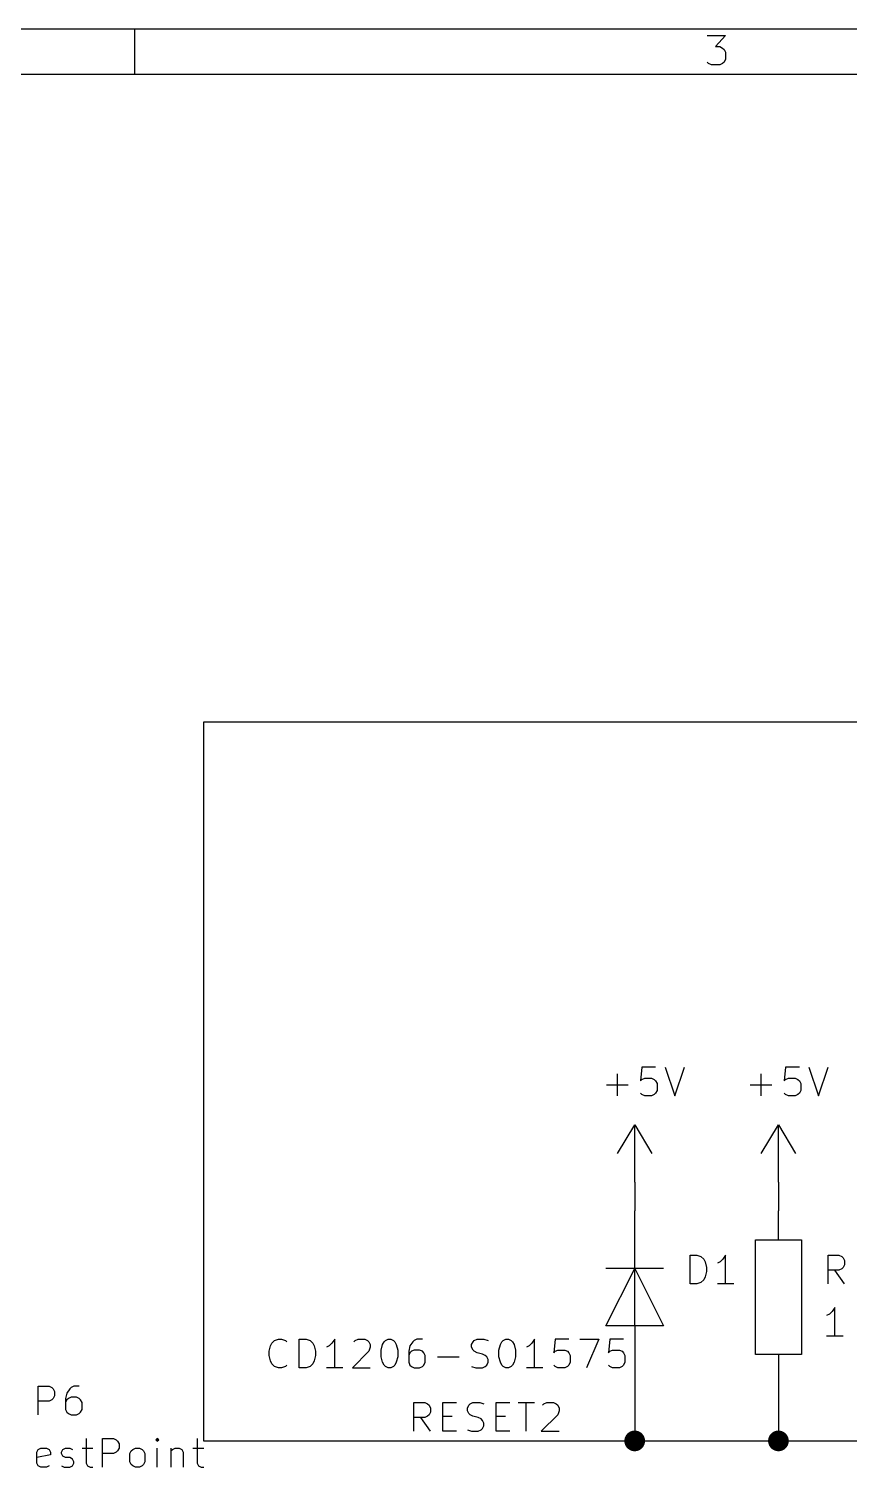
# Model space of a CAD drawing. Extents: x 0.4 to 11.3, y -7.9 to -0.4.
# Drawn here: x 4.146 to 5.573, y -2.896 to -0.394 of the extents above; entities that cross this region are included whole.
import ezdxf

# ---------------------------------------------------------------- set-up
doc = ezdxf.new("R2010")
doc.units = 0
doc.header["$MEASUREMENT"] = 0
for name, color, linetype in [('CYAN2', 4, 'CONTINUOUS'), ('GRAY1', 251, 'CONTINUOUS'), ('GREEN3', 91, 'CONTINUOUS'), ('RED2', 1, 'CONTINUOUS')]:
    doc.layers.add(name, color=color, linetype=linetype)

msp = doc.modelspace()

# ---------------------------------------------------------------- linework, layer by layer
at = {"layer": 'CYAN2', "linetype": 'CONTINUOUS'}
for p, q in [((5.2126, -2.1998), (5.2102, -2.2236)), ((5.2364, -2.1998), (5.2126, -2.1998)), ((5.2531, -2.1998), (5.2698, -2.2498)), ((5.2698, -2.2498), (5.2864, -2.1998)), ((5.4626, -2.1998), (5.4602, -2.2236)), ((5.4864, -2.1998), (5.4626, -2.1998)), ((5.5031, -2.1998), (5.5198, -2.2498)), ((5.5198, -2.2498), (5.5364, -2.1998)), ((5.1698, -2.2498), (5.1698, -2.2117)), ((5.2102, -2.2236), (5.2126, -2.2212)), ((5.2126, -2.2212), (5.2174, -2.2189)), ((5.2174, -2.2189), (5.2293, -2.2189)), ((5.2293, -2.2189), (5.234, -2.2212)), ((5.234, -2.2212), (5.2364, -2.2236)), ((5.2364, -2.2236), (5.2388, -2.2284)), ((5.4198, -2.2498), (5.4198, -2.2117)), ((5.4602, -2.2236), (5.4626, -2.2212)), ((5.4626, -2.2212), (5.4674, -2.2189)), ((5.4674, -2.2189), (5.4793, -2.2189)), ((5.4793, -2.2189), (5.484, -2.2212)), ((5.484, -2.2212), (5.4864, -2.2236)), ((5.4864, -2.2236), (5.4888, -2.2284)), ((5.1507, -2.2308), (5.1888, -2.2308)), ((5.2126, -2.2474), (5.2102, -2.245)), ((5.2174, -2.2498), (5.2126, -2.2474)), ((5.2293, -2.2498), (5.2174, -2.2498)), ((5.234, -2.2474), (5.2293, -2.2498)), ((5.2364, -2.245), (5.234, -2.2474)), ((5.2388, -2.2403), (5.2364, -2.245)), ((5.2388, -2.2284), (5.2388, -2.2403)), ((5.4007, -2.2308), (5.4388, -2.2308)), ((5.4626, -2.2474), (5.4602, -2.245)), ((5.4674, -2.2498), (5.4626, -2.2474)), ((5.4793, -2.2498), (5.4674, -2.2498)), ((5.484, -2.2474), (5.4793, -2.2498)), ((5.4864, -2.245), (5.484, -2.2474)), ((5.4888, -2.2403), (5.4864, -2.245)), ((5.4888, -2.2284), (5.4888, -2.2403)), ((5.2963, -2.5768), (5.2963, -2.5268)), ((5.2963, -2.5268), (5.3082, -2.5268)), ((5.3082, -2.5268), (5.3153, -2.5292)), ((5.3582, -2.5268), (5.3534, -2.5339)), ((5.3582, -2.5768), (5.3582, -2.5268)), ((5.5363, -2.5768), (5.5363, -2.5268)), ((5.5363, -2.5268), (5.5553, -2.5268)), ((5.5553, -2.5268), (5.5601, -2.5292)), ((5.3153, -2.5292), (5.3201, -2.5339)), ((5.3201, -2.5339), (5.3225, -2.5387)), ((5.3225, -2.5387), (5.3249, -2.5482)), ((5.3249, -2.5482), (5.3249, -2.5554)), ((5.3487, -2.5387), (5.3439, -2.5411)), ((5.3534, -2.5339), (5.3487, -2.5387)), ((5.5601, -2.5506), (5.5553, -2.553)), ((5.5601, -2.5292), (5.5625, -2.5316)), ((5.5625, -2.5482), (5.5601, -2.5506)), ((5.5625, -2.5316), (5.5649, -2.5363)), ((5.5649, -2.5435), (5.5625, -2.5482)), ((5.5649, -2.5363), (5.5649, -2.5435)), ((5.3082, -2.5768), (5.2963, -2.5768)), ((5.3153, -2.5744), (5.3082, -2.5768)), ((5.3201, -2.5697), (5.3153, -2.5744)), ((5.3225, -2.5649), (5.3201, -2.5697)), ((5.3249, -2.5554), (5.3225, -2.5649)), ((5.3725, -2.5768), (5.3439, -2.5768)), ((5.5553, -2.553), (5.5363, -2.553)), ((5.5649, -2.5768), (5.5482, -2.553)), ((5.5434, -2.6249), (5.5387, -2.6297)), ((5.5482, -2.6178), (5.5434, -2.6249)), ((5.5482, -2.6678), (5.5482, -2.6178)), ((5.5387, -2.6297), (5.5339, -2.6321)), ((4.5687, -2.6799), (4.5734, -2.6752)), ((4.5734, -2.6752), (4.5806, -2.6728)), ((4.5806, -2.6728), (4.5853, -2.6728)), ((4.5853, -2.6728), (4.5925, -2.6752)), ((4.5925, -2.6752), (4.5949, -2.6776)), ((4.6163, -2.7228), (4.6163, -2.6728)), ((4.6163, -2.6728), (4.6282, -2.6728)), ((4.6282, -2.6728), (4.6353, -2.6752)), ((4.6353, -2.6752), (4.6401, -2.6799)), ((4.6782, -2.6728), (4.6734, -2.6799)), ((4.6782, -2.7228), (4.6782, -2.6728)), ((4.7115, -2.6776), (4.7139, -2.6752)), ((4.7139, -2.6752), (4.7187, -2.6728)), ((4.7187, -2.6728), (4.7306, -2.6728)), ((4.7306, -2.6728), (4.7353, -2.6752)), ((4.7353, -2.6752), (4.7377, -2.6776)), ((4.7639, -2.6776), (4.7663, -2.6752)), ((4.7663, -2.6752), (4.771, -2.6728)), ((4.771, -2.6728), (4.7758, -2.6728)), ((4.7758, -2.6728), (4.7806, -2.6752)), ((4.7806, -2.6752), (4.7829, -2.6776)), ((4.8163, -2.6752), (4.8139, -2.6776)), ((4.821, -2.6728), (4.8163, -2.6752)), ((4.8306, -2.6728), (4.821, -2.6728)), ((4.9187, -2.6776), (4.921, -2.6752)), ((4.921, -2.6752), (4.9258, -2.6728)), ((4.9258, -2.6728), (4.9377, -2.6728)), ((4.9377, -2.6728), (4.9449, -2.6752)), ((4.9687, -2.6776), (4.971, -2.6752)), ((4.971, -2.6752), (4.9758, -2.6728)), ((4.9758, -2.6728), (4.9806, -2.6728)), ((4.9806, -2.6728), (4.9853, -2.6752)), ((4.9853, -2.6752), (4.9877, -2.6776)), ((5.0258, -2.6728), (5.021, -2.6799)), ((5.0258, -2.7228), (5.0258, -2.6728)), ((5.0615, -2.6728), (5.0591, -2.6966)), ((5.0853, -2.6728), (5.0615, -2.6728)), ((5.1044, -2.6728), (5.1377, -2.6728)), ((5.1377, -2.6728), (5.1163, -2.7228)), ((5.1567, -2.6728), (5.1544, -2.6966)), ((5.1806, -2.6728), (5.1567, -2.6728)), ((5.5625, -2.6678), (5.5339, -2.6678)), ((4.5639, -2.6942), (4.5663, -2.6847)), ((4.5639, -2.7014), (4.5639, -2.6942)), ((4.5663, -2.7109), (4.5639, -2.7014)), ((4.5663, -2.6847), (4.5687, -2.6799)), ((4.6401, -2.6799), (4.6425, -2.6847)), ((4.6425, -2.6847), (4.6449, -2.6942)), ((4.6449, -2.7014), (4.6425, -2.7109)), ((4.6449, -2.6942), (4.6449, -2.7014)), ((4.6687, -2.6847), (4.6639, -2.6871)), ((4.6734, -2.6799), (4.6687, -2.6847)), ((4.7377, -2.6942), (4.7091, -2.7228)), ((4.7377, -2.6776), (4.7401, -2.6823)), ((4.7401, -2.6871), (4.7377, -2.6942)), ((4.7401, -2.6823), (4.7401, -2.6871)), ((4.7591, -2.6919), (4.7615, -2.6823)), ((4.7591, -2.7038), (4.7591, -2.6919)), ((4.7615, -2.6823), (4.7639, -2.6776)), ((4.7829, -2.6776), (4.7853, -2.6823)), ((4.7853, -2.6823), (4.7877, -2.6919)), ((4.7877, -2.6919), (4.7877, -2.7038)), ((4.8091, -2.6847), (4.8068, -2.6942)), ((4.8068, -2.6942), (4.8068, -2.7133)), ((4.8091, -2.6966), (4.8068, -2.7014)), ((4.8139, -2.6776), (4.8091, -2.6847)), ((4.8115, -2.6942), (4.8091, -2.6966)), ((4.8163, -2.6919), (4.8115, -2.6942)), ((4.8258, -2.6919), (4.8163, -2.6919)), ((4.8306, -2.6942), (4.8258, -2.6919)), ((4.8329, -2.6966), (4.8306, -2.6942)), ((4.8353, -2.7014), (4.8329, -2.6966)), ((4.8353, -2.7133), (4.8353, -2.7014)), ((4.9163, -2.6823), (4.9187, -2.6776)), ((4.9163, -2.6871), (4.9163, -2.6823)), ((4.9187, -2.6919), (4.9163, -2.6871)), ((4.921, -2.6942), (4.9187, -2.6919)), ((4.9258, -2.6966), (4.921, -2.6942)), ((4.9353, -2.699), (4.9258, -2.6966)), ((4.9401, -2.7014), (4.9353, -2.699)), ((4.9425, -2.7038), (4.9401, -2.7014)), ((4.9639, -2.6919), (4.9663, -2.6823)), ((4.9639, -2.7038), (4.9639, -2.6919)), ((4.9663, -2.6823), (4.9687, -2.6776)), ((4.9877, -2.6776), (4.9901, -2.6823)), ((4.9901, -2.6823), (4.9925, -2.6919)), ((4.9925, -2.6919), (4.9925, -2.7038)), ((5.0163, -2.6847), (5.0115, -2.6871)), ((5.021, -2.6799), (5.0163, -2.6847)), ((5.0591, -2.6966), (5.0615, -2.6942)), ((5.0615, -2.6942), (5.0663, -2.6919)), ((5.0663, -2.6919), (5.0782, -2.6919)), ((5.0782, -2.6919), (5.0829, -2.6942)), ((5.0829, -2.6942), (5.0853, -2.6966)), ((5.0853, -2.6966), (5.0877, -2.7014)), ((5.0877, -2.7014), (5.0877, -2.7133)), ((5.1544, -2.6966), (5.1567, -2.6942)), ((5.1567, -2.6942), (5.1615, -2.6919)), ((5.1615, -2.6919), (5.1734, -2.6919)), ((5.1734, -2.6919), (5.1782, -2.6942)), ((5.1782, -2.6942), (5.1806, -2.6966)), ((5.1806, -2.6966), (5.1829, -2.7014)), ((5.1829, -2.7014), (5.1829, -2.7133)), ((4.5687, -2.7157), (4.5663, -2.7109)), ((4.5734, -2.7204), (4.5687, -2.7157)), ((4.5806, -2.7228), (4.5734, -2.7204)), ((4.5853, -2.7228), (4.5806, -2.7228)), ((4.5925, -2.7204), (4.5853, -2.7228)), ((4.5949, -2.718), (4.5925, -2.7204)), ((4.6282, -2.7228), (4.6163, -2.7228)), ((4.6353, -2.7204), (4.6282, -2.7228)), ((4.6401, -2.7157), (4.6353, -2.7204)), ((4.6425, -2.7109), (4.6401, -2.7157)), ((4.6925, -2.7228), (4.6639, -2.7228)), ((4.7091, -2.7228), (4.7401, -2.7228)), ((4.7615, -2.7133), (4.7591, -2.7038)), ((4.7639, -2.718), (4.7615, -2.7133)), ((4.7663, -2.7204), (4.7639, -2.718)), ((4.771, -2.7228), (4.7663, -2.7204)), ((4.7758, -2.7228), (4.771, -2.7228)), ((4.7806, -2.7204), (4.7758, -2.7228)), ((4.7829, -2.718), (4.7806, -2.7204)), ((4.7853, -2.7133), (4.7829, -2.718)), ((4.7877, -2.7038), (4.7853, -2.7133)), ((4.8068, -2.7133), (4.8091, -2.718)), ((4.8091, -2.718), (4.8115, -2.7204)), ((4.8115, -2.7204), (4.8163, -2.7228)), ((4.8163, -2.7228), (4.8258, -2.7228)), ((4.8258, -2.7228), (4.8306, -2.7204)), ((4.8306, -2.7204), (4.8329, -2.718)), ((4.8329, -2.718), (4.8353, -2.7133)), ((4.8568, -2.7038), (4.8949, -2.7038)), ((4.9163, -2.7204), (4.9234, -2.7228)), ((4.9234, -2.7228), (4.9353, -2.7228)), ((4.9353, -2.7228), (4.9401, -2.7204)), ((4.9401, -2.7204), (4.9425, -2.718)), ((4.9449, -2.7085), (4.9425, -2.7038)), ((4.9425, -2.718), (4.9449, -2.7133)), ((4.9449, -2.7133), (4.9449, -2.7085)), ((4.9663, -2.7133), (4.9639, -2.7038)), ((4.9687, -2.718), (4.9663, -2.7133)), ((4.971, -2.7204), (4.9687, -2.718)), ((4.9758, -2.7228), (4.971, -2.7204)), ((4.9806, -2.7228), (4.9758, -2.7228)), ((4.9853, -2.7204), (4.9806, -2.7228)), ((4.9877, -2.718), (4.9853, -2.7204)), ((4.9901, -2.7133), (4.9877, -2.718)), ((4.9925, -2.7038), (4.9901, -2.7133)), ((5.0401, -2.7228), (5.0115, -2.7228)), ((5.0615, -2.7204), (5.0591, -2.718)), ((5.0663, -2.7228), (5.0615, -2.7204)), ((5.0782, -2.7228), (5.0663, -2.7228)), ((5.0829, -2.7204), (5.0782, -2.7228)), ((5.0853, -2.718), (5.0829, -2.7204)), ((5.0877, -2.7133), (5.0853, -2.718)), ((5.1567, -2.7204), (5.1544, -2.718)), ((5.1615, -2.7228), (5.1567, -2.7204)), ((5.1734, -2.7228), (5.1615, -2.7228)), ((5.1782, -2.7204), (5.1734, -2.7228)), ((5.1806, -2.718), (5.1782, -2.7204)), ((5.1829, -2.7133), (5.1806, -2.718)), ((4.1624, -2.8048), (4.1624, -2.7548)), ((4.1624, -2.7548), (4.1814, -2.7548)), ((4.1814, -2.7548), (4.1862, -2.7572)), ((4.1862, -2.7572), (4.1886, -2.7596)), ((4.1886, -2.7762), (4.1862, -2.7786)), ((4.1886, -2.7596), (4.1909, -2.7643)), ((4.1909, -2.7715), (4.1886, -2.7762)), ((4.1909, -2.7643), (4.1909, -2.7715)), ((4.2124, -2.7667), (4.21, -2.7762)), ((4.21, -2.7762), (4.21, -2.7953)), ((4.2171, -2.7596), (4.2124, -2.7667)), ((4.2148, -2.7762), (4.2124, -2.7786)), ((4.2195, -2.7739), (4.2148, -2.7762)), ((4.2195, -2.7572), (4.2171, -2.7596)), ((4.2243, -2.7548), (4.2195, -2.7572)), ((4.229, -2.7739), (4.2195, -2.7739)), ((4.2338, -2.7548), (4.2243, -2.7548)), ((4.2338, -2.7762), (4.229, -2.7739)), ((4.2362, -2.7786), (4.2338, -2.7762)), ((4.1814, -2.781), (4.1624, -2.781)), ((4.1862, -2.7786), (4.1814, -2.781)), ((4.2124, -2.7786), (4.21, -2.7834)), ((4.21, -2.7953), (4.2124, -2.8)), ((4.2124, -2.8), (4.2148, -2.8024)), ((4.2338, -2.8024), (4.2362, -2.8)), ((4.2386, -2.7834), (4.2362, -2.7786)), ((4.2362, -2.8), (4.2386, -2.7953)), ((4.2386, -2.7953), (4.2386, -2.7834)), ((4.2148, -2.8024), (4.2195, -2.8048)), ((4.2195, -2.8048), (4.229, -2.8048)), ((4.229, -2.8048), (4.2338, -2.8024)), ((4.2457, -2.8458), (4.2457, -2.8887)), ((4.2743, -2.8958), (4.2743, -2.8458)), ((4.2743, -2.8458), (4.2933, -2.8458)), ((4.2933, -2.8458), (4.2981, -2.8482)), ((4.2981, -2.8482), (4.3005, -2.8506)), ((4.3005, -2.8506), (4.3029, -2.8553)), ((4.3695, -2.8458), (4.3671, -2.8482)), ((4.3671, -2.8482), (4.3695, -2.8506)), ((4.3719, -2.8482), (4.3695, -2.8458)), ((4.3695, -2.8458), (4.3695, -2.8506)), ((4.3695, -2.8506), (4.3719, -2.8482)), ((4.4386, -2.8458), (4.4386, -2.8887)), ((4.16, -2.8696), (4.1624, -2.8649)), ((4.16, -2.8887), (4.16, -2.8696)), ((4.1838, -2.8744), (4.16, -2.8791)), ((4.1624, -2.8649), (4.1671, -2.8625)), ((4.1671, -2.8625), (4.1767, -2.8625)), ((4.1767, -2.8625), (4.1814, -2.8649)), ((4.1814, -2.8649), (4.1838, -2.8696)), ((4.1838, -2.8696), (4.1838, -2.8744)), ((4.2029, -2.8696), (4.2052, -2.8649)), ((4.2029, -2.872), (4.2029, -2.8696)), ((4.2052, -2.8768), (4.2029, -2.872)), ((4.2052, -2.8649), (4.21, -2.8625)), ((4.21, -2.8791), (4.2052, -2.8768)), ((4.21, -2.8625), (4.2171, -2.8625)), ((4.2171, -2.8625), (4.2219, -2.8649)), ((4.2386, -2.8625), (4.2576, -2.8625)), ((4.2933, -2.872), (4.2743, -2.872)), ((4.2981, -2.8696), (4.2933, -2.872)), ((4.3005, -2.8672), (4.2981, -2.8696)), ((4.3029, -2.8625), (4.3005, -2.8672)), ((4.3029, -2.8553), (4.3029, -2.8625)), ((4.3219, -2.872), (4.3243, -2.8672)), ((4.3219, -2.8863), (4.3219, -2.872)), ((4.3243, -2.8672), (4.3267, -2.8649)), ((4.3267, -2.8649), (4.3314, -2.8625)), ((4.3314, -2.8625), (4.3386, -2.8625)), ((4.3386, -2.8625), (4.3433, -2.8649)), ((4.3433, -2.8649), (4.3457, -2.8672)), ((4.3457, -2.8672), (4.3481, -2.872)), ((4.3481, -2.872), (4.3481, -2.8863)), ((4.3695, -2.8958), (4.3695, -2.8625)), ((4.3933, -2.8625), (4.3933, -2.8958)), ((4.3933, -2.8672), (4.3957, -2.8649)), ((4.3957, -2.8649), (4.4005, -2.8625)), ((4.4005, -2.8625), (4.4076, -2.8625)), ((4.4076, -2.8625), (4.4124, -2.8649)), ((4.4124, -2.8649), (4.4148, -2.8696)), ((4.4148, -2.8696), (4.4148, -2.8958)), ((4.4314, -2.8625), (4.4505, -2.8625)), ((4.1624, -2.8934), (4.16, -2.8887)), ((4.1671, -2.8958), (4.1624, -2.8934)), ((4.1767, -2.8958), (4.1671, -2.8958)), ((4.1814, -2.8934), (4.1767, -2.8958)), ((4.2029, -2.8934), (4.2076, -2.8958)), ((4.2076, -2.8958), (4.2171, -2.8958)), ((4.2171, -2.8791), (4.21, -2.8791)), ((4.2219, -2.8815), (4.2171, -2.8791)), ((4.2171, -2.8958), (4.2219, -2.8934)), ((4.2243, -2.8863), (4.2219, -2.8815)), ((4.2219, -2.8934), (4.2243, -2.8887)), ((4.2243, -2.8887), (4.2243, -2.8863)), ((4.2457, -2.8887), (4.2481, -2.8934)), ((4.2481, -2.8934), (4.2529, -2.8958)), ((4.2529, -2.8958), (4.2576, -2.8958)), ((4.3243, -2.891), (4.3219, -2.8863)), ((4.3267, -2.8934), (4.3243, -2.891)), ((4.3314, -2.8958), (4.3267, -2.8934)), ((4.3386, -2.8958), (4.3314, -2.8958)), ((4.3433, -2.8934), (4.3386, -2.8958)), ((4.3457, -2.891), (4.3433, -2.8934)), ((4.3481, -2.8863), (4.3457, -2.891)), ((4.4386, -2.8887), (4.4409, -2.8934)), ((4.4409, -2.8934), (4.4457, -2.8958)), ((4.4457, -2.8958), (4.4505, -2.8958))]:
    msp.add_line(p, q, dxfattribs=at)
at = {"layer": 'GRAY1', "linetype": 'CONTINUOUS'}
for p, q in [((4.816, -2.8333), (4.816, -2.7833)), ((4.816, -2.7833), (4.8351, -2.7833)), ((4.8351, -2.7833), (4.8398, -2.7857)), ((4.8398, -2.7857), (4.8422, -2.7881)), ((4.8422, -2.7881), (4.8446, -2.7928)), ((4.8446, -2.8), (4.8422, -2.8047)), ((4.8446, -2.7928), (4.8446, -2.8)), ((4.866, -2.8333), (4.866, -2.7833)), ((4.866, -2.7833), (4.8898, -2.7833)), ((4.9089, -2.7928), (4.9112, -2.7881)), ((4.9089, -2.7976), (4.9089, -2.7928)), ((4.9112, -2.8023), (4.9089, -2.7976)), ((4.9112, -2.7881), (4.9136, -2.7857)), ((4.9136, -2.8047), (4.9112, -2.8023)), ((4.9136, -2.7857), (4.9184, -2.7833)), ((4.9184, -2.7833), (4.9303, -2.7833)), ((4.9303, -2.7833), (4.9374, -2.7857)), ((4.9589, -2.8333), (4.9589, -2.7833)), ((4.9589, -2.7833), (4.9827, -2.7833)), ((4.997, -2.7833), (5.0255, -2.7833)), ((5.0112, -2.8333), (5.0112, -2.7833)), ((5.0398, -2.7881), (5.0422, -2.7857)), ((5.0422, -2.7857), (5.047, -2.7833)), ((5.047, -2.7833), (5.0589, -2.7833)), ((5.0589, -2.7833), (5.0636, -2.7857)), ((5.0636, -2.7857), (5.066, -2.7881)), ((5.066, -2.7881), (5.0684, -2.7928)), ((5.0684, -2.7976), (5.066, -2.8047)), ((5.0684, -2.7928), (5.0684, -2.7976)), ((4.8351, -2.8095), (4.816, -2.8095)), ((4.8446, -2.8333), (4.8279, -2.8095)), ((4.8398, -2.8071), (4.8351, -2.8095)), ((4.8422, -2.8047), (4.8398, -2.8071)), ((4.866, -2.8071), (4.8827, -2.8071)), ((4.9184, -2.8071), (4.9136, -2.8047)), ((4.9279, -2.8095), (4.9184, -2.8071)), ((4.9327, -2.8119), (4.9279, -2.8095)), ((4.9351, -2.8143), (4.9327, -2.8119)), ((4.9374, -2.819), (4.9351, -2.8143)), ((4.9351, -2.8285), (4.9374, -2.8238)), ((4.9374, -2.8238), (4.9374, -2.819)), ((4.9589, -2.8071), (4.9755, -2.8071)), ((5.066, -2.8047), (5.0374, -2.8333)), ((4.8898, -2.8333), (4.866, -2.8333)), ((4.9089, -2.8309), (4.916, -2.8333)), ((4.916, -2.8333), (4.9279, -2.8333)), ((4.9279, -2.8333), (4.9327, -2.8309)), ((4.9327, -2.8309), (4.9351, -2.8285)), ((4.9827, -2.8333), (4.9589, -2.8333)), ((5.0374, -2.8333), (5.0684, -2.8333))]:
    msp.add_line(p, q, dxfattribs=at)
at = {"layer": 'GREEN3', "linetype": 'CONTINUOUS'}
for p, q in [((7.8, -1.6), (4.45, -1.6)), ((4.45, -1.6), (4.45, -2.85)), ((5.2, -2.4), (5.2, -2.45)), ((5.45, -2.4), (5.45, -2.45)), ((5.2, -2.75), (5.2, -2.85)), ((5.45, -2.75), (5.45, -2.85)), ((4.45, -2.85), (5.2, -2.85)), ((5.2, -2.85), (5.45, -2.85)), ((5.45, -2.85), (5.7, -2.85))]:
    msp.add_line(p, q, dxfattribs=at)
at = {"layer": 'GREEN3', "const_width": 0.018}
for points in [[(5.191, -2.85, 1), (5.209, -2.85, 1)], [(5.441, -2.85, 1), (5.459, -2.85, 1)]]:
    msp.add_lwpolyline(points, format="xyb", close=True, dxfattribs=at)
at = {"layer": 'RED2', "linetype": 'CONTINUOUS'}
for p, q in [((0.3937, -0.3937), (11.2993, -0.3937)), ((4.3307, -0.4724), (4.3307, -0.3937)), ((5.3262, -0.4053), (5.3578, -0.4053)), ((5.3578, -0.4053), (5.3408, -0.4248)), ((5.3408, -0.4248), (5.3481, -0.4248)), ((5.3481, -0.4248), (5.353, -0.4272)), ((5.353, -0.4272), (5.3554, -0.4296)), ((5.3554, -0.4296), (5.3578, -0.4345)), ((5.3578, -0.4467), (5.3554, -0.4516)), ((5.3578, -0.4345), (5.3578, -0.4467)), ((0.4724, -0.4724), (11.2206, -0.4724)), ((5.3286, -0.454), (5.3262, -0.4516)), ((5.3335, -0.4564), (5.3286, -0.454)), ((5.3481, -0.4564), (5.3335, -0.4564)), ((5.353, -0.454), (5.3481, -0.4564)), ((5.3554, -0.4516), (5.353, -0.454)), ((5.17, -2.35), (5.2, -2.3)), ((5.2, -2.4), (5.2, -2.3)), ((5.2, -2.3), (5.23, -2.35)), ((5.42, -2.35), (5.45, -2.3)), ((5.45, -2.4), (5.45, -2.3)), ((5.45, -2.3), (5.48, -2.35)), ((5.2, -2.55), (5.2, -2.45)), ((5.45, -2.5), (5.45, -2.45)), ((5.41, -2.7), (5.41, -2.5)), ((5.41, -2.5), (5.49, -2.5)), ((5.49, -2.5), (5.49, -2.7)), ((5.25, -2.55), (5.15, -2.55)), ((5.15, -2.65), (5.2, -2.55)), ((5.2, -2.65), (5.2, -2.55)), ((5.2, -2.55), (5.25, -2.65)), ((5.25, -2.65), (5.15, -2.65)), ((5.2, -2.65), (5.2, -2.75)), ((5.49, -2.7), (5.41, -2.7)), ((5.45, -2.7), (5.45, -2.75))]:
    msp.add_line(p, q, dxfattribs=at)

doc.saveas('drawing.dxf')
